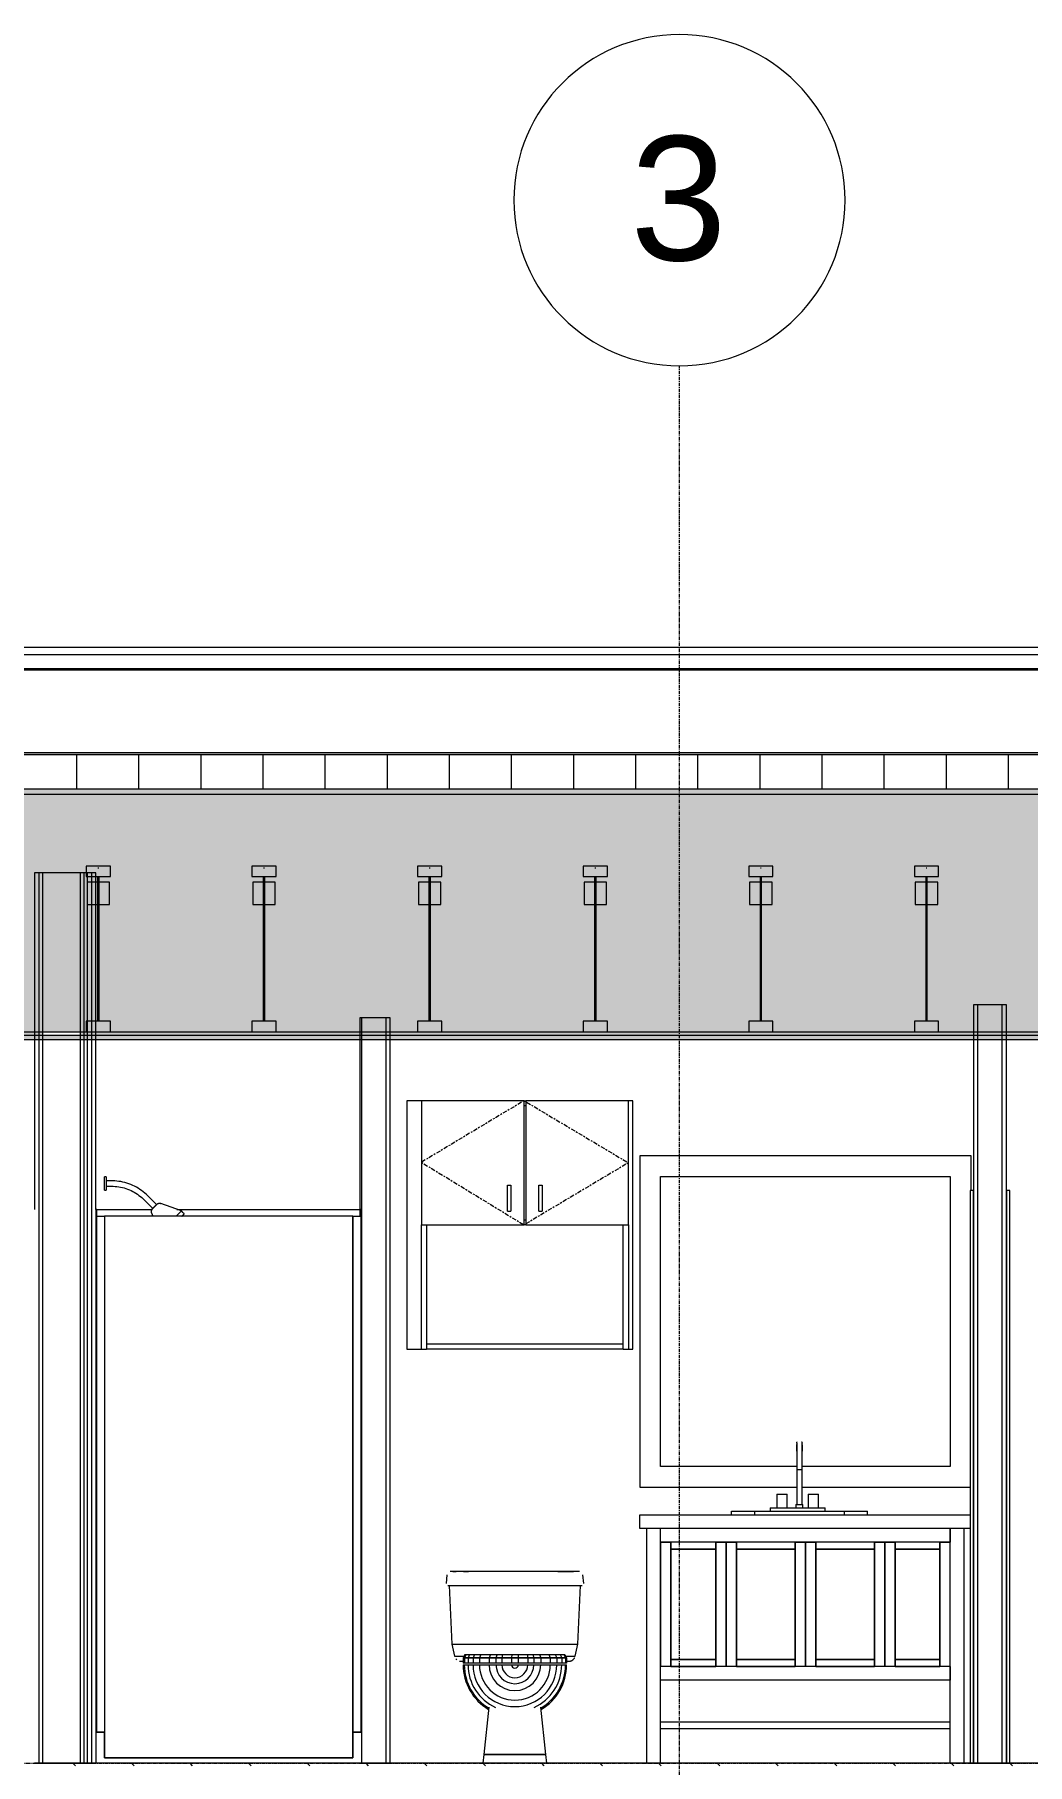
# Model space of a CAD drawing. Header units: inches. Extents: x -4168 to 1483, y -300 to 637.
# Drawn here: x -2920.8 to -2776.9, y 267.8 to 518.5 of the extents above; entities that cross this region are included whole.
import ezdxf

# ---------------------------------------------------------------- set-up
doc = ezdxf.new("R2010")
doc.units = ezdxf.units.IN
doc.header["$MEASUREMENT"] = 0
doc.linetypes.add('Center', pattern=[1.25, 0.25, -0.1875, 0.625, -0.1875])
doc.linetypes.add('Grid Line 1_2_', pattern=[0.875, 0.5, -0.125, 0.125, -0.125])
for name, color, linetype, lineweight in [('0-1', 7, 'Continuous', 5), ('0-2', 9, 'Continuous', 9), ('0-3', 55, 'Continuous', 9), ('A-DOOR-FRAM-1', 133, 'Continuous', 20), ('A-FLOR-7', 192, 'Continuous', 9), ('A-FLOR-LEVL-1', 51, 'Grid Line 1_2_', 9), ('A-FLOR-PATT-1', 45, 'Continuous', 9), ('A-ROOF-1', 252, 'Continuous', 13), ('A-ROOF-2', 251, 'Continuous', 5), ('A-ROOF-3', 132, 'Continuous', 9), ('A-ROOF-PATT-1', 45, 'Continuous', 9), ('A-WALL-1', 253, 'Continuous', 9), ('A-WALL-2', 53, 'Continuous', 13), ('A-WALL-3', 9, 'Continuous', 9), ('A-WALL-4', 250, 'Continuous', 13), ('A-WALL-6', 55, 'Continuous', 9), ('I-WALL-3', 7, 'Continuous', 9), ('P-SANR-FIXT-1', 9, 'Continuous', 9), ('Q-CASE-1', 253, 'Continuous', 9), ('Q-CASE-2', 9, 'Continuous', 9), ('Q-CASE-3', 253, 'Center', 9), ('S-BEAM-2', 7, 'Continuous', 9), ('S-BEAM-4', 55, 'Continuous', 9), ('S-GRID-1', 1, 'Grid Line 1_2_', 9), ('S-GRID-IDEN', 1, 'Continuous', 9)]:
    doc.layers.add(name, color=color, linetype=linetype, lineweight=lineweight)
doc.styles.add('Arial', font='arial.ttf', dxfattribs={"height": 18})

# ---------------------------------------------------------------- blocks, each defined once
blk = doc.blocks.new('Toilet-Domestic-3D - Toilet-Domestic-3D-V27-BUILDING SECTION - NORTH_SOUTH THRU PARKING RAMP - LOOKING WEST')
at = {"layer": 'P-SANR-FIXT-1'}
for p, q in [((-2861.03, 295.29), (-2861.14, 294.02)), ((-2860.67, 293.75), (-2860.28, 285.25)), ((-2860.17, 295.75), (-2859.66, 295.75)), ((-2860.17, 295.75), (-2859.66, 295.75)), ((-2858.62, 295.75), (-2857.91, 295.75)), ((-2858.62, 295.75), (-2857.91, 295.75)), ((-2844.92, 295.75), (-2857.42, 295.75)), ((-2857.42, 293.75), (-2844.92, 293.75)), ((-2844.92, 295.75), (-2842.67, 295.75)), ((-2844.92, 295.75), (-2842.67, 295.75)), ((-2842.05, 285.25), (-2841.67, 293.75)), ((-2841.19, 294.02), (-2841.3, 295.29)), ((-2860.28, 285.25), (-2859.92, 283.49)), ((-2860.28, 285.25), (-2857.42, 285.25)), ((-2859.92, 283.49), (-2858.56, 283.49)), ((-2858.42, 283.75), (-2858.67, 283.24)), ((-2858.25, 283.75), (-2858.49, 283.24)), ((-2858.42, 283.75), (-2858.25, 283.75)), ((-2858.25, 283.75), (-2857.72, 283.75)), ((-2857.72, 283.75), (-2857.96, 283.24)), ((-2857.72, 283.75), (-2857, 283.75)), ((-2857.42, 285.25), (-2844.92, 285.25)), ((-2857, 283.75), (-2857.23, 283.24)), ((-2857, 283.75), (-2856.08, 283.75)), ((-2856.08, 283.75), (-2856.29, 283.24)), ((-2856.08, 283.75), (-2854.71, 283.75)), ((-2854.71, 283.75), (-2854.91, 283.25)), ((-2854.71, 283.75), (-2853.75, 283.75)), ((-2853.75, 283.75), (-2853.91, 283.25)), ((-2853.75, 283.75), (-2852.94, 283.75)), ((-2852.94, 283.75), (-2853.04, 283.25)), ((-2852.94, 283.75), (-2851.62, 283.75)), ((-2851.62, 283.75), (-2851.67, 283.25)), ((-2851.62, 283.75), (-2850.71, 283.75)), ((-2850.71, 283.75), (-2849.4, 283.75)), ((-2850.71, 283.75), (-2850.67, 283.25)), ((-2849.4, 283.75), (-2848.58, 283.75)), ((-2849.4, 283.75), (-2849.29, 283.25)), ((-2848.58, 283.75), (-2847.62, 283.75)), ((-2848.58, 283.75), (-2848.43, 283.25)), ((-2847.62, 283.75), (-2846.26, 283.75)), ((-2847.62, 283.75), (-2847.43, 283.25)), ((-2846.26, 283.75), (-2845.34, 283.75)), ((-2846.26, 283.75), (-2846.04, 283.24)), ((-2845.34, 283.75), (-2844.62, 283.75)), ((-2845.34, 283.75), (-2845.11, 283.24)), ((-2844.92, 285.25), (-2842.05, 285.25)), ((-2844.62, 283.75), (-2844.09, 283.75)), ((-2844.62, 283.75), (-2844.38, 283.24)), ((-2844.09, 283.75), (-2843.92, 283.75)), ((-2844.09, 283.75), (-2843.84, 283.24)), ((-2843.92, 283.75), (-2843.67, 283.24)), ((-2843.77, 283.49), (-2842.41, 283.49)), ((-2842.41, 283.49), (-2842.05, 285.25)), ((-2858.67, 283.25), (-2858.49, 283.25)), ((-2858.67, 283.25), (-2858.67, 282.5)), ((-2858.49, 283.24), (-2858.67, 283.24)), ((-2858.49, 282.5), (-2858.67, 282.5)), ((-2858.67, 282.25), (-2858.49, 282.25)), ((-2858.49, 283.25), (-2857.96, 283.25)), ((-2858.49, 283.25), (-2858.49, 282.5)), ((-2857.96, 283.24), (-2858.49, 283.24)), ((-2857.96, 282.5), (-2858.49, 282.5)), ((-2858.49, 282.25), (-2857.96, 282.25)), ((-2857.23, 283.24), (-2857.96, 283.24)), ((-2857.96, 283.24), (-2857.96, 282.5)), ((-2857.23, 282.5), (-2857.96, 282.5)), ((-2857.96, 282.25), (-2857.23, 282.25)), ((-2857.95, 283.25), (-2857.23, 283.25)), ((-2857.23, 283.25), (-2856.29, 283.25)), ((-2857.23, 283.25), (-2857.23, 282.5)), ((-2856.29, 283.24), (-2857.23, 283.24)), ((-2856.29, 282.5), (-2857.23, 282.5)), ((-2857.23, 282.25), (-2856.29, 282.25)), ((-2856.29, 283.25), (-2854.91, 283.25)), ((-2854.91, 283.24), (-2856.29, 283.24)), ((-2856.29, 283.24), (-2856.29, 282.5)), ((-2854.91, 282.5), (-2856.29, 282.5)), ((-2856.29, 282.25), (-2854.91, 282.25)), ((-2854.91, 283.25), (-2853.91, 283.25)), ((-2854.91, 283.25), (-2854.91, 282.5)), ((-2853.91, 283.24), (-2854.91, 283.24)), ((-2853.91, 282.5), (-2854.91, 282.5)), ((-2854.91, 282.25), (-2853.91, 282.25)), ((-2853.91, 283.25), (-2853.04, 283.25)), ((-2853.91, 283.25), (-2853.91, 282.5)), ((-2853.04, 283.24), (-2853.91, 283.24)), ((-2853.04, 282.5), (-2853.91, 282.5)), ((-2853.91, 282.25), (-2853.04, 282.25)), ((-2853.04, 283.25), (-2851.67, 283.25)), ((-2853.04, 283.25), (-2853.04, 282.5)), ((-2851.67, 283.24), (-2853.04, 283.24)), ((-2851.67, 282.5), (-2853.04, 282.5)), ((-2853.04, 282.25), (-2851.67, 282.25)), ((-2851.67, 283.25), (-2850.67, 283.25)), ((-2850.67, 283.24), (-2851.67, 283.24)), ((-2851.67, 283.24), (-2851.67, 282.5)), ((-2850.67, 282.5), (-2851.67, 282.5)), ((-2851.67, 282.25), (-2851.17, 282.25)), ((-2851.17, 282.25), (-2850.67, 282.25)), ((-2850.67, 283.25), (-2849.29, 283.25)), ((-2850.67, 283.25), (-2850.67, 282.5)), ((-2849.29, 283.24), (-2850.67, 283.24)), ((-2849.29, 282.5), (-2850.67, 282.5)), ((-2850.67, 282.25), (-2849.29, 282.25)), ((-2849.29, 283.25), (-2848.43, 283.25)), ((-2848.43, 283.24), (-2849.29, 283.24)), ((-2849.29, 283.24), (-2849.29, 282.5)), ((-2848.43, 282.5), (-2849.29, 282.5)), ((-2849.29, 282.25), (-2848.43, 282.25)), ((-2848.43, 283.25), (-2847.43, 283.25)), ((-2848.43, 283.25), (-2848.43, 282.5)), ((-2847.43, 283.24), (-2848.43, 283.24)), ((-2847.43, 282.5), (-2848.43, 282.5)), ((-2848.43, 282.25), (-2847.43, 282.25)), ((-2847.43, 283.25), (-2846.04, 283.25)), ((-2846.04, 283.24), (-2847.43, 283.24)), ((-2847.43, 283.24), (-2847.43, 282.5)), ((-2846.04, 282.5), (-2847.43, 282.5)), ((-2847.43, 282.25), (-2846.04, 282.25)), ((-2846.04, 283.25), (-2845.11, 283.25)), ((-2845.11, 283.24), (-2846.04, 283.24)), ((-2846.04, 283.24), (-2846.04, 282.5)), ((-2845.11, 282.5), (-2846.04, 282.5)), ((-2846.04, 282.25), (-2845.11, 282.25)), ((-2845.11, 283.25), (-2844.38, 283.25)), ((-2845.11, 283.25), (-2845.11, 282.5)), ((-2844.38, 283.24), (-2845.11, 283.24)), ((-2844.38, 282.5), (-2845.11, 282.5)), ((-2845.11, 282.25), (-2844.38, 282.25)), ((-2844.38, 283.25), (-2843.84, 283.25)), ((-2844.38, 283.25), (-2844.38, 282.5)), ((-2843.84, 283.24), (-2844.38, 283.24)), ((-2843.84, 282.5), (-2844.38, 282.5)), ((-2844.38, 282.25), (-2843.84, 282.25)), ((-2843.84, 283.25), (-2843.67, 283.25)), ((-2843.67, 283.24), (-2843.84, 283.24)), ((-2843.84, 283.24), (-2843.84, 282.5)), ((-2843.67, 282.5), (-2843.84, 282.5)), ((-2843.84, 282.25), (-2843.67, 282.25)), ((-2843.67, 283.25), (-2843.67, 282.5)), ((-2854.92, 276.12), (-2855.67, 269.25)), ((-2846.67, 269.25), (-2847.42, 276.12)), ((-2855.67, 269.25), (-2855.8, 268)), ((-2855.45, 269.25), (-2855.67, 269.25)), ((-2855.67, 269.25), (-2855.45, 269.25)), ((-2854.81, 269.25), (-2855.45, 269.25)), ((-2855.45, 269.25), (-2851.17, 269.25)), ((-2853.81, 269.25), (-2854.81, 269.25)), ((-2852.56, 269.25), (-2853.81, 269.25)), ((-2851.17, 269.25), (-2852.56, 269.25)), ((-2849.78, 269.25), (-2851.17, 269.25)), ((-2851.17, 269.25), (-2849.78, 269.25)), ((-2848.52, 269.25), (-2849.78, 269.25)), ((-2849.78, 269.25), (-2848.52, 269.25)), ((-2847.53, 269.25), (-2848.52, 269.25)), ((-2848.52, 269.25), (-2847.53, 269.25)), ((-2846.89, 269.25), (-2847.53, 269.25)), ((-2847.53, 269.25), (-2846.89, 269.25)), ((-2846.67, 269.25), (-2846.89, 269.25)), ((-2846.89, 269.25), (-2846.67, 269.25)), ((-2846.53, 268), (-2846.67, 269.25))]:
    blk.add_line(p, q, dxfattribs=at)
at = {"layer": 'P-SANR-FIXT-1', "flags": 128}
for points in [[(-2860.89, 293.75), (-2860.89, 293.75), (-2860.88, 293.75), (-2860.87, 293.75), (-2860.85, 293.75), (-2860.83, 293.75), (-2860.79, 293.75), (-2860.76, 293.75), (-2860.72, 293.75), (-2860.67, 293.75), (-2860.62, 293.75), (-2860.56, 293.75), (-2860.5, 293.75), (-2860.44, 293.75), (-2860.36, 293.75), (-2860.29, 293.75), (-2860.21, 293.75), (-2860.12, 293.75), (-2860.03, 293.75), (-2859.94, 293.75), (-2859.84, 293.75), (-2859.74, 293.75), (-2859.63, 293.75), (-2859.52, 293.75), (-2859.41, 293.75), (-2859.3, 293.75), (-2859.18, 293.75), (-2859.06, 293.75), (-2858.93, 293.75), (-2858.81, 293.75), (-2858.68, 293.75), (-2858.55, 293.75), (-2858.41, 293.75), (-2858.28, 293.75), (-2858.15, 293.75), (-2858.01, 293.75), (-2857.87, 293.75), (-2857.73, 293.75), (-2857.59, 293.75), (-2857.46, 293.75), (-2857.42, 293.75)], [(-2857.42, 295.75), (-2857.54, 295.75), (-2857.67, 295.75), (-2857.79, 295.75), (-2857.91, 295.75), (-2858.04, 295.75), (-2858.16, 295.75), (-2858.28, 295.75), (-2858.4, 295.75), (-2858.52, 295.75), (-2858.63, 295.75), (-2858.75, 295.75), (-2858.86, 295.75), (-2858.97, 295.75), (-2859.07, 295.75), (-2859.18, 295.75), (-2859.28, 295.75), (-2859.38, 295.75), (-2859.47, 295.75), (-2859.56, 295.75), (-2859.65, 295.75), (-2859.74, 295.75), (-2859.82, 295.75), (-2859.9, 295.75), (-2859.97, 295.75), (-2860.04, 295.75), (-2860.11, 295.75), (-2860.17, 295.75), (-2860.22, 295.75), (-2860.28, 295.75), (-2860.32, 295.75), (-2860.37, 295.75), (-2860.4, 295.75), (-2860.44, 295.75), (-2860.47, 295.75), (-2860.49, 295.75), (-2860.51, 295.75), (-2860.52, 295.75), (-2860.53, 295.75), (-2860.53, 295.75), (-2860.53, 295.75)], [(-2841.8, 295.75), (-2841.8, 295.75), (-2841.81, 295.75), (-2841.82, 295.75), (-2841.84, 295.75), (-2841.86, 295.75), (-2841.89, 295.75), (-2841.92, 295.75), (-2841.96, 295.75), (-2842, 295.75), (-2842.05, 295.75), (-2842.1, 295.75), (-2842.15, 295.75), (-2842.21, 295.75), (-2842.28, 295.75), (-2842.35, 295.75), (-2842.42, 295.75), (-2842.49, 295.75), (-2842.57, 295.75), (-2842.66, 295.75), (-2842.75, 295.75), (-2842.84, 295.75), (-2842.93, 295.75), (-2843.03, 295.75), (-2843.13, 295.75), (-2843.23, 295.75), (-2843.34, 295.75), (-2843.45, 295.75), (-2843.56, 295.75), (-2843.67, 295.75), (-2843.79, 295.75), (-2843.91, 295.75), (-2844.02, 295.75), (-2844.14, 295.75), (-2844.27, 295.75), (-2844.39, 295.75), (-2844.51, 295.75), (-2844.63, 295.75), (-2844.76, 295.75), (-2844.88, 295.75), (-2844.92, 295.75)], [(-2844.92, 293.75), (-2844.78, 293.75), (-2844.64, 293.75), (-2844.5, 293.75), (-2844.36, 293.75), (-2844.23, 293.75), (-2844.09, 293.75), (-2843.96, 293.75), (-2843.82, 293.75), (-2843.69, 293.75), (-2843.56, 293.75), (-2843.44, 293.75), (-2843.31, 293.75), (-2843.19, 293.75), (-2843.07, 293.75), (-2842.95, 293.75), (-2842.84, 293.75), (-2842.73, 293.75), (-2842.62, 293.75), (-2842.52, 293.75), (-2842.42, 293.75), (-2842.33, 293.75), (-2842.24, 293.75), (-2842.15, 293.75), (-2842.07, 293.75), (-2841.99, 293.75), (-2841.92, 293.75), (-2841.85, 293.75), (-2841.79, 293.75), (-2841.73, 293.75), (-2841.68, 293.75), (-2841.63, 293.75), (-2841.59, 293.75), (-2841.55, 293.75), (-2841.52, 293.75), (-2841.49, 293.75), (-2841.47, 293.75), (-2841.45, 293.75), (-2841.44, 293.75), (-2841.44, 293.75), (-2841.44, 293.75)], [(-2858.96, 282.75), (-2858.95, 282.75), (-2858.95, 282.75), (-2858.94, 282.75), (-2858.94, 282.75), (-2858.92, 282.75), (-2858.91, 282.75), (-2858.9, 282.75), (-2858.88, 282.75), (-2858.86, 282.75), (-2858.83, 282.75), (-2858.81, 282.75), (-2858.78, 282.75), (-2858.75, 282.75), (-2858.72, 282.75), (-2858.69, 282.75)], [(-2843.66, 282.75), (-2843.62, 282.75), (-2843.59, 282.75), (-2843.56, 282.75), (-2843.53, 282.75), (-2843.51, 282.75), (-2843.48, 282.75), (-2843.46, 282.75), (-2843.44, 282.75), (-2843.43, 282.75), (-2843.41, 282.75), (-2843.4, 282.75), (-2843.39, 282.75), (-2843.39, 282.75), (-2843.38, 282.75), (-2843.38, 282.75), (-2843.38, 282.75)]]:
    blk.add_lwpolyline(points, dxfattribs=at)
at = {"layer": 'P-SANR-FIXT-1'}
for radius, start, end in [(7.5, 180, 239.5183), (7.33, 180, 239.6408), (6.79, 180, 245.7328), (6.06, 180, 360), (5.13, 180, 360), (3.74, 180, 360), (2.74, 180, 360), (1.87, 180, 360), (0.5, 180, 0), (6.79, 294.2672, 360), (7.33, 300.3592, 360), (7.5, 300.4817, 360)]:
    blk.add_arc((-2851.17, 282.25), radius, start, end, dxfattribs=at)
blk.add_open_spline([(-2843.38, 282.75), (-2843.31, 282.75), (-2843.2, 282.76), (-2843.06, 282.8), (-2842.96, 282.84), (-2842.86, 282.89), (-2842.77, 282.96), (-2842.69, 283.03), (-2842.61, 283.11), (-2842.55, 283.19), (-2842.51, 283.25), (-2842.5, 283.28)], degree=3, knots=[0, 0, 0, 0, 0.1666667, 0.25, 0.3333333, 0.4166667, 0.5, 0.5833333, 0.6666667, 0.75, 0.8247452, 0.8247452, 0.8247452, 0.8247452], dxfattribs=at)
for points in [[(-2859.72, 283.11), (-2859.7, 283.08), (-2859.65, 283.03), (-2859.59, 282.98), (-2859.56, 282.96)], [(-2859.18, 282.77), (-2859.11, 282.76), (-2859.03, 282.75), (-2858.96, 282.75)]]:
    blk.add_open_spline(points, degree=3, dxfattribs=at)
blk = doc.blocks.new('Bath Vanity - Bath Vanity 48_-2551079-BUILDING SECTION - NORTH_SOUTH THRU PARKING RAMP - LOOKING WEST')
at = {"layer": 'Q-CASE-2'}
for p, q in [((-2833.07, 172), (-2785.2, 172)), ((-2833.07, 170), (-2833.07, 172)), ((-2785.2, 170), (-2833.07, 170)), ((-2832.07, 136), (-2832.07, 170)), ((-2830.07, 168), (-2830.07, 170)), ((-2830.07, 136), (-2830.07, 170)), ((-2830.07, 168), (-2828.57, 168)), ((-2830.07, 168), (-2830.07, 150)), ((-2788.07, 168), (-2830.07, 168)), ((-2822.07, 168), (-2828.57, 168)), ((-2828.57, 168), (-2828.57, 167)), ((-2828.57, 150), (-2828.57, 168)), ((-2822.07, 167), (-2822.07, 168)), ((-2822.07, 168), (-2820.57, 168)), ((-2822.07, 168), (-2822.07, 150)), ((-2820.57, 168), (-2819.07, 168)), ((-2820.57, 168), (-2820.57, 150)), ((-2820.57, 150), (-2820.57, 168)), ((-2810.57, 168), (-2819.07, 168)), ((-2819.07, 168), (-2819.07, 167)), ((-2819.07, 150), (-2819.07, 168)), ((-2810.57, 167), (-2810.57, 168)), ((-2810.57, 168), (-2809.07, 168)), ((-2810.57, 168), (-2810.57, 150)), ((-2809.07, 168), (-2807.57, 168)), ((-2809.07, 168), (-2809.07, 150)), ((-2809.07, 150), (-2809.07, 168)), ((-2799.07, 168), (-2807.57, 168)), ((-2807.57, 168), (-2807.57, 167)), ((-2807.57, 150), (-2807.57, 168)), ((-2799.07, 167), (-2799.07, 168)), ((-2799.07, 168), (-2797.57, 168)), ((-2799.07, 168), (-2799.07, 150)), ((-2797.57, 168), (-2796.07, 168)), ((-2797.57, 168), (-2797.57, 150)), ((-2797.57, 150), (-2797.57, 168)), ((-2789.57, 168), (-2796.07, 168)), ((-2796.07, 168), (-2796.07, 167)), ((-2796.07, 150), (-2796.07, 168)), ((-2789.57, 167), (-2789.57, 168)), ((-2789.57, 168), (-2788.07, 168)), ((-2789.57, 168), (-2789.57, 150)), ((-2788.07, 170), (-2788.07, 168)), ((-2788.07, 136), (-2788.07, 170)), ((-2788.07, 150), (-2788.07, 168)), ((-2786.07, 136), (-2786.07, 170)), ((-2822.07, 167), (-2828.57, 167)), ((-2828.57, 167), (-2828.57, 151)), ((-2828.57, 167), (-2822.07, 167)), ((-2822.07, 151), (-2822.07, 167)), ((-2819.07, 167), (-2810.57, 167)), ((-2810.57, 167), (-2819.07, 167)), ((-2819.07, 167), (-2819.07, 151)), ((-2810.57, 151), (-2810.57, 167)), ((-2807.57, 167), (-2799.07, 167)), ((-2799.07, 167), (-2807.57, 167)), ((-2807.57, 167), (-2807.57, 151)), ((-2799.07, 151), (-2799.07, 167)), ((-2796.07, 167), (-2789.57, 167)), ((-2789.57, 167), (-2796.07, 167)), ((-2796.07, 167), (-2796.07, 151)), ((-2789.57, 151), (-2789.57, 167)), ((-2828.57, 151), (-2822.07, 151)), ((-2822.07, 151), (-2828.57, 151)), ((-2828.57, 151), (-2828.57, 150)), ((-2822.07, 150), (-2822.07, 151)), ((-2810.57, 151), (-2819.07, 151)), ((-2819.07, 151), (-2819.07, 150)), ((-2819.07, 151), (-2810.57, 151)), ((-2810.57, 150), (-2810.57, 151)), ((-2799.07, 151), (-2807.57, 151)), ((-2807.57, 151), (-2807.57, 150)), ((-2807.57, 151), (-2799.07, 151)), ((-2799.07, 150), (-2799.07, 151)), ((-2789.57, 151), (-2796.07, 151)), ((-2796.07, 151), (-2796.07, 150)), ((-2796.07, 151), (-2789.57, 151)), ((-2789.57, 150), (-2789.57, 151)), ((-2828.57, 150), (-2830.07, 150)), ((-2830.07, 148), (-2830.07, 150)), ((-2788.07, 150), (-2830.07, 150)), ((-2788.07, 148), (-2830.07, 148)), ((-2828.57, 150), (-2822.07, 150)), ((-2820.57, 150), (-2822.07, 150)), ((-2819.07, 150), (-2820.57, 150)), ((-2819.07, 150), (-2810.57, 150)), ((-2809.07, 150), (-2810.57, 150)), ((-2807.57, 150), (-2809.07, 150)), ((-2807.57, 150), (-2799.07, 150)), ((-2797.57, 150), (-2799.07, 150)), ((-2796.07, 150), (-2797.57, 150)), ((-2796.07, 150), (-2789.57, 150)), ((-2788.07, 150), (-2789.57, 150)), ((-2788.07, 150), (-2788.07, 148)), ((-2830.07, 142), (-2788.07, 142)), ((-2830.07, 141), (-2788.07, 141))]:
    blk.add_line(p, q, dxfattribs=at)
blk = doc.blocks.new('BATHROOM MIRROR - BATHROOM MIRROR 48_-3124766-BUILDING SECTION - NORTH_SOUTH THRU PARKING RAMP - LOOKING WEST')
at = {"layer": 'Q-CASE-2'}
for p, q in [((-2833.07, 224), (-2833.07, 176)), ((-2785.07, 224), (-2833.07, 224)), ((-2785.07, 219), (-2785.07, 224)), ((-2830.07, 221), (-2788.07, 221)), ((-2830.07, 179), (-2830.07, 221)), ((-2788.07, 221), (-2788.07, 179)), ((-2810.3, 179), (-2830.07, 179)), ((-2788.07, 179), (-2809.57, 179)), ((-2833.07, 176), (-2810.31, 176)), ((-2809.56, 176), (-2785.2, 176))]:
    blk.add_line(p, q, dxfattribs=at)
blk = doc.blocks.new('300 Series Wall Hung Cabinet_326 - 30_-2909952-BUILDING SECTION - NORTH_SOUTH THRU PARKING RAMP - LOOKING WEST')
at = {"layer": 'Q-CASE-1'}
for p, q in [((-2864.72, 232), (-2864.72, 214)), ((-2849.84, 232), (-2864.72, 232)), ((-2849.84, 214), (-2849.84, 232)), ((-2849.84, 232), (-2849.59, 232)), ((-2849.59, 231.25), (-2849.84, 231.25)), ((-2849.59, 232), (-2849.59, 214)), ((-2834.72, 232), (-2849.59, 232)), ((-2834.72, 214), (-2834.72, 232)), ((-2864.72, 214), (-2849.84, 214)), ((-2864.72, 196), (-2864.72, 214)), ((-2863.97, 214), (-2863.97, 196)), ((-2849.84, 214.75), (-2849.59, 214.75)), ((-2849.59, 214), (-2849.84, 214)), ((-2849.59, 214), (-2834.72, 214)), ((-2835.47, 196), (-2835.47, 214)), ((-2834.72, 214), (-2834.72, 196)), ((-2864.72, 196), (-2863.97, 196)), ((-2863.97, 196.75), (-2835.47, 196.75)), ((-2863.97, 196.75), (-2863.97, 196)), ((-2835.47, 196), (-2863.97, 196)), ((-2835.47, 196), (-2835.47, 196.75)), ((-2835.47, 196), (-2834.72, 196))]:
    blk.add_line(p, q, dxfattribs=at)
at = {"layer": 'Q-CASE-2'}
for p, q in [((-2852.22, 219.75), (-2851.73, 219.75)), ((-2852.22, 216), (-2852.22, 219.75)), ((-2851.73, 219.75), (-2851.73, 216)), ((-2847.72, 219.75), (-2847.23, 219.75)), ((-2847.72, 216), (-2847.72, 219.75)), ((-2847.23, 219.75), (-2847.23, 216)), ((-2852.22, 216), (-2851.73, 216)), ((-2847.72, 216), (-2847.23, 216))]:
    blk.add_line(p, q, dxfattribs=at)
at = {"layer": 'Q-CASE-3'}
for p, q in [((-2849.84, 232), (-2864.72, 223.08)), ((-2849.84, 232), (-2834.72, 223)), ((-2864.72, 223.08), (-2849.84, 214)), ((-2834.72, 223), (-2849.84, 214))]:
    blk.add_line(p, q, dxfattribs=at)
blk = doc.blocks.new('SWING - SINGLE - FLUSH - SWING - FLUSH - 2-10 x 6-8 - PRIVACY-V8-BUILDING SECTION - NORTH_SOUTH THRU PARKING RAMP - LOOKING WEST')
at = {"layer": 'A-DOOR-FRAM-1'}
for p, q in [((-2785.2, 219), (-2785.2, 136)), ((-2784.7, 219), (-2785.2, 219)), ((-2784.7, 136), (-2784.7, 219)), ((-2779.45, 219), (-2779.95, 219)), ((-2779.95, 219), (-2779.95, 136)), ((-2779.45, 136), (-2779.45, 219)), ((-2785.2, 136), (-2784.7, 136)), ((-2779.95, 136), (-2779.45, 136))]:
    blk.add_line(p, q, dxfattribs=at)
blk = doc.blocks.new('The Shower - The Shower-V30-BUILDING SECTION - NORTH_SOUTH THRU PARKING RAMP - LOOKING WEST')
at = {"layer": 'P-SANR-FIXT-1'}
for p, q in [((-2911.89, 216.25), (-2911.89, 136)), ((-2911.76, 216.25), (-2911.89, 216.25)), ((-2911.76, 140.5), (-2911.76, 216.25)), ((-2911.76, 216.25), (-2903.68, 216.25)), ((-2900.13, 216.25), (-2873.64, 216.25)), ((-2873.39, 216.25), (-2873.51, 216.25)), ((-2873.51, 216.25), (-2873.51, 140.5)), ((-2873.39, 216.25), (-2873.39, 136)), ((-2911.76, 215.25), (-2910.64, 215.25)), ((-2911.76, 140.5), (-2911.76, 215.25)), ((-2910.64, 215.25), (-2910.64, 136.75)), ((-2874.64, 215.25), (-2910.64, 215.25)), ((-2910.64, 215.25), (-2910.64, 140.5)), ((-2874.64, 136.75), (-2874.64, 215.25)), ((-2874.64, 215.25), (-2873.51, 215.25)), ((-2874.64, 215.25), (-2874.64, 140.5)), ((-2873.51, 215.25), (-2873.51, 140.5)), ((-2910.64, 140.5), (-2911.76, 140.5)), ((-2911.76, 140.5), (-2910.64, 140.5)), ((-2910.64, 136.75), (-2910.64, 140.5)), ((-2873.51, 140.5), (-2874.64, 140.5)), ((-2874.64, 140.5), (-2873.51, 140.5)), ((-2874.64, 140.5), (-2874.64, 136.75)), ((-2873.39, 136), (-2911.89, 136)), ((-2910.64, 136.75), (-2874.64, 136.75)), ((-2874.64, 136.75), (-2910.64, 136.75))]:
    blk.add_line(p, q, dxfattribs=at)
blk = doc.blocks.new('Shower Head - Shower Head-V31-BUILDING SECTION - NORTH_SOUTH THRU PARKING RAMP - LOOKING WEST')
at = {"layer": 'P-SANR-FIXT-1'}
for p, q in [((-2910.38, 220.98), (-2910.64, 220.98)), ((-2910.64, 220), (-2910.64, 220.98)), ((-2910.38, 220.98), (-2910.38, 220)), ((-2910.64, 219.02), (-2910.64, 220)), ((-2910.64, 219.02), (-2910.38, 219.02)), ((-2909.63, 220.39), (-2910.38, 220.39)), ((-2910.38, 220), (-2910.38, 219.02)), ((-2910.38, 219.61), (-2909.63, 219.61)), ((-2903.09, 216.95), (-2904.35, 218.2)), ((-2904.9, 217.65), (-2903.65, 216.39)), ((-2903.8, 215.76), (-2903.61, 215.25)), ((-2903.09, 216.95), (-2903.65, 216.39)), ((-2899.48, 216.02), (-2902.46, 217.1)), ((-2900.24, 215.26), (-2899.48, 216.02)), ((-2899.21, 215.74), (-2899.48, 216.02)), ((-2899.32, 215.35), (-2899.27, 215.39)), ((-2899.27, 215.39), (-2899.32, 215.35))]:
    blk.add_line(p, q, dxfattribs=at)
at = {"layer": 'P-SANR-FIXT-1', "flags": 128}
for points in [[(-2904.35, 218.2), (-2904.56, 218.41), (-2904.78, 218.61), (-2905.02, 218.8), (-2905.26, 218.98), (-2905.5, 219.15), (-2905.75, 219.31), (-2906.01, 219.46), (-2906.28, 219.6), (-2906.55, 219.73), (-2906.82, 219.85), (-2907.1, 219.95), (-2907.39, 220.05), (-2907.67, 220.13), (-2907.96, 220.2), (-2908.26, 220.27), (-2908.55, 220.31), (-2908.85, 220.35), (-2909.15, 220.38), (-2909.44, 220.39), (-2909.63, 220.39)], [(-2909.63, 219.61), (-2909.37, 219.6), (-2909.1, 219.58), (-2908.83, 219.56), (-2908.57, 219.52), (-2908.3, 219.47), (-2908.04, 219.41), (-2907.78, 219.35), (-2907.53, 219.27), (-2907.28, 219.18), (-2907.03, 219.08), (-2906.78, 218.97), (-2906.54, 218.85), (-2906.31, 218.72), (-2906.08, 218.58), (-2905.86, 218.44), (-2905.64, 218.28), (-2905.43, 218.12), (-2905.22, 217.95), (-2905.02, 217.76), (-2904.9, 217.65)], [(-2903.8, 215.76), (-2903.81, 215.78), (-2903.81, 215.81), (-2903.82, 215.83), (-2903.82, 215.85), (-2903.83, 215.88), (-2903.83, 215.9), (-2903.83, 215.92), (-2903.83, 215.95), (-2903.83, 215.97), (-2903.83, 215.99), (-2903.83, 216.02), (-2903.83, 216.04), (-2903.83, 216.06), (-2903.82, 216.09), (-2903.82, 216.11), (-2903.81, 216.13), (-2903.8, 216.16), (-2903.79, 216.18), (-2903.79, 216.2), (-2903.78, 216.22), (-2903.76, 216.24), (-2903.75, 216.26), (-2903.74, 216.28), (-2903.73, 216.3), (-2903.71, 216.32), (-2903.7, 216.34), (-2903.68, 216.36), (-2903.67, 216.37), (-2903.66, 216.38)], [(-2903.08, 216.96), (-2903.08, 216.96), (-2903.08, 216.96), (-2903.08, 216.96), (-2903.08, 216.96), (-2903.09, 216.96), (-2903.09, 216.95), (-2903.09, 216.95), (-2903.09, 216.95), (-2903.1, 216.94), (-2903.1, 216.94), (-2903.11, 216.93), (-2903.11, 216.93), (-2903.12, 216.92), (-2903.12, 216.92), (-2903.13, 216.91), (-2903.14, 216.9), (-2903.14, 216.9), (-2903.15, 216.89), (-2903.16, 216.88), (-2903.17, 216.87), (-2903.18, 216.87), (-2903.19, 216.86), (-2903.19, 216.85), (-2903.2, 216.84), (-2903.21, 216.83), (-2903.22, 216.82), (-2903.23, 216.81), (-2903.24, 216.8), (-2903.25, 216.79), (-2903.27, 216.78), (-2903.28, 216.77), (-2903.29, 216.75), (-2903.3, 216.74), (-2903.31, 216.73), (-2903.32, 216.72), (-2903.33, 216.71), (-2903.34, 216.7), (-2903.36, 216.69), (-2903.37, 216.67), (-2903.38, 216.66), (-2903.39, 216.65), (-2903.4, 216.64), (-2903.41, 216.63), (-2903.43, 216.62), (-2903.44, 216.61), (-2903.45, 216.59), (-2903.46, 216.58), (-2903.47, 216.57), (-2903.48, 216.56), (-2903.49, 216.55), (-2903.5, 216.54), (-2903.51, 216.53), (-2903.52, 216.52), (-2903.53, 216.51), (-2903.54, 216.5), (-2903.55, 216.49), (-2903.56, 216.48), (-2903.57, 216.47), (-2903.58, 216.47), (-2903.59, 216.46), (-2903.59, 216.45), (-2903.6, 216.44), (-2903.61, 216.44), (-2903.61, 216.43), (-2903.62, 216.42), (-2903.63, 216.42), (-2903.63, 216.41), (-2903.64, 216.41), (-2903.64, 216.4), (-2903.64, 216.4), (-2903.65, 216.39), (-2903.65, 216.39), (-2903.65, 216.39), (-2903.66, 216.39), (-2903.66, 216.38), (-2903.66, 216.38), (-2903.66, 216.38), (-2903.66, 216.38), (-2903.66, 216.38)], [(-2903.66, 216.38), (-2903.66, 216.38), (-2903.66, 216.38), (-2903.66, 216.38), (-2903.66, 216.38), (-2903.66, 216.39), (-2903.65, 216.39), (-2903.65, 216.39), (-2903.65, 216.4), (-2903.64, 216.4), (-2903.64, 216.4), (-2903.63, 216.41), (-2903.63, 216.41), (-2903.62, 216.42), (-2903.62, 216.43), (-2903.61, 216.43), (-2903.6, 216.44), (-2903.6, 216.45), (-2903.59, 216.45), (-2903.58, 216.46), (-2903.57, 216.47), (-2903.56, 216.48), (-2903.56, 216.49), (-2903.55, 216.5), (-2903.54, 216.5), (-2903.53, 216.51), (-2903.52, 216.52), (-2903.51, 216.53), (-2903.5, 216.54), (-2903.49, 216.56), (-2903.48, 216.57), (-2903.47, 216.58), (-2903.45, 216.59), (-2903.44, 216.6), (-2903.43, 216.61)], [(-2903.32, 216.73), (-2903.3, 216.74), (-2903.29, 216.75), (-2903.28, 216.76), (-2903.27, 216.77), (-2903.26, 216.78), (-2903.25, 216.79), (-2903.24, 216.8), (-2903.23, 216.81), (-2903.22, 216.82), (-2903.21, 216.83), (-2903.2, 216.84), (-2903.19, 216.85), (-2903.18, 216.86), (-2903.17, 216.87), (-2903.16, 216.88), (-2903.16, 216.89), (-2903.15, 216.89), (-2903.14, 216.9), (-2903.13, 216.91), (-2903.13, 216.91), (-2903.12, 216.92), (-2903.12, 216.93), (-2903.11, 216.93), (-2903.11, 216.94), (-2903.1, 216.94), (-2903.1, 216.95), (-2903.09, 216.95), (-2903.09, 216.95), (-2903.09, 216.96), (-2903.08, 216.96), (-2903.08, 216.96), (-2903.08, 216.96), (-2903.08, 216.96), (-2903.08, 216.96), (-2903.08, 216.96)], [(-2903.08, 216.96), (-2903.06, 216.98), (-2903.05, 216.99), (-2903.03, 217.01), (-2903.01, 217.02), (-2902.99, 217.04), (-2902.97, 217.05), (-2902.95, 217.06), (-2902.93, 217.07), (-2902.91, 217.08), (-2902.88, 217.09), (-2902.86, 217.1), (-2902.84, 217.11), (-2902.82, 217.11), (-2902.79, 217.12), (-2902.77, 217.13), (-2902.75, 217.13), (-2902.72, 217.13), (-2902.7, 217.13), (-2902.68, 217.14), (-2902.65, 217.14), (-2902.63, 217.13), (-2902.61, 217.13), (-2902.58, 217.13), (-2902.56, 217.13), (-2902.54, 217.12), (-2902.51, 217.12), (-2902.49, 217.11), (-2902.47, 217.1), (-2902.46, 217.1)], [(-2899.21, 215.74), (-2899.2, 215.73), (-2899.2, 215.73), (-2899.19, 215.72), (-2899.19, 215.71), (-2899.18, 215.71), (-2899.18, 215.7), (-2899.17, 215.69), (-2899.17, 215.69), (-2899.17, 215.68), (-2899.16, 215.67), (-2899.16, 215.67), (-2899.16, 215.66), (-2899.16, 215.65), (-2899.15, 215.64), (-2899.15, 215.64), (-2899.15, 215.63), (-2899.15, 215.62), (-2899.15, 215.61), (-2899.15, 215.6), (-2899.15, 215.6), (-2899.15, 215.59), (-2899.15, 215.58), (-2899.15, 215.57), (-2899.15, 215.56), (-2899.15, 215.56), (-2899.15, 215.55), (-2899.16, 215.54), (-2899.16, 215.53), (-2899.16, 215.53), (-2899.17, 215.52), (-2899.17, 215.51), (-2899.17, 215.51), (-2899.18, 215.5), (-2899.18, 215.49), (-2899.18, 215.49), (-2899.19, 215.48), (-2899.19, 215.47), (-2899.2, 215.47), (-2899.2, 215.46), (-2899.21, 215.46)], [(-2899.42, 215.25), (-2899.39, 215.28), (-2899.36, 215.31), (-2899.34, 215.33), (-2899.31, 215.35), (-2899.29, 215.37), (-2899.27, 215.39), (-2899.26, 215.41), (-2899.24, 215.42), (-2899.23, 215.44), (-2899.22, 215.44), (-2899.21, 215.45), (-2899.21, 215.46), (-2899.21, 215.46), (-2899.21, 215.46)], [(-2899.21, 215.46), (-2899.21, 215.46), (-2899.21, 215.46), (-2899.22, 215.45), (-2899.22, 215.44), (-2899.24, 215.43), (-2899.25, 215.42), (-2899.26, 215.4), (-2899.28, 215.38), (-2899.3, 215.37), (-2899.32, 215.34)]]:
    blk.add_lwpolyline(points, dxfattribs=at)
blk = doc.blocks.new('CTR - 1st Phase - Unit Layouts_rvt-1-BUILDING SECTION - NORTH_SOUTH THRU PARKING RAMP - LOOKING WEST')
at = {"layer": 'A-WALL-1'}
for p, q in [((-2784.7, 377.87), (-2784.7, 268)), ((-2779.95, 377.87), (-2784.7, 377.87)), ((-2779.95, 268), (-2779.95, 377.87)), ((-2873.64, 376), (-2873.64, 347.25)), ((-2869.26, 376), (-2873.64, 376)), ((-2869.26, 268), (-2869.26, 376)), ((-2873.39, 268), (-2869.26, 268)), ((-2784.7, 268), (-2779.95, 268))]:
    blk.add_line(p, q, dxfattribs=at)
at = {"layer": 'A-WALL-2'}
for p, q in [((-2784.07, 268), (-2784.07, 377.87)), ((-2780.57, 268), (-2780.57, 377.87)), ((-2873.39, 376), (-2873.39, 348.25)), ((-2869.89, 376), (-2869.89, 268))]:
    blk.add_line(p, q, dxfattribs=at)
at = {"layer": 'A-WALL-3'}
for p, q in [((-2864.72, 364), (-2866.8, 364)), ((-2866.8, 364), (-2866.8, 328)), ((-2834.07, 364), (-2834.72, 364)), ((-2834.07, 328), (-2834.07, 364)), ((-2866.8, 328), (-2864.72, 328)), ((-2834.72, 328), (-2834.07, 328))]:
    blk.add_line(p, q, dxfattribs=at)
at = {"layer": 'P-SANR-FIXT-1'}
for p, q in [((-2810.31, 314.39), (-2810.31, 314.4)), ((-2809.56, 314.41), (-2809.56, 314.39)), ((-2810.31, 313.19), (-2810.31, 305.5)), ((-2810.31, 311.87), (-2810.31, 310.5)), ((-2809.56, 305.5), (-2809.56, 313.19)), ((-2809.56, 310.5), (-2809.56, 311.87)), ((-2809.94, 310.5), (-2810.3, 310.5)), ((-2809.57, 310.5), (-2809.94, 310.5)), ((-2813.19, 307), (-2813.19, 304.99)), ((-2813.19, 307), (-2811.69, 307)), ((-2811.69, 304.99), (-2811.69, 307)), ((-2808.69, 307), (-2808.69, 304.99)), ((-2808.69, 307), (-2807.19, 307)), ((-2807.19, 304.99), (-2807.19, 307)), ((-2819.81, 304.5), (-2819.81, 304)), ((-2819.78, 304.5), (-2816.46, 304.5)), ((-2819.78, 304), (-2819.78, 304.5)), ((-2816.46, 304.5), (-2803.41, 304.5)), ((-2816.46, 304.5), (-2816.46, 304)), ((-2814.19, 304.99), (-2814.19, 304.5)), ((-2814.17, 304.99), (-2813.44, 304.99)), ((-2813.44, 304.99), (-2812.44, 304.99)), ((-2812.44, 304.99), (-2807.94, 304.99)), ((-2810.44, 305.5), (-2810.44, 304.99)), ((-2810.44, 305.5), (-2809.44, 305.5)), ((-2809.44, 304.99), (-2809.44, 305.5)), ((-2807.94, 304.99), (-2806.94, 304.99)), ((-2806.94, 304.99), (-2806.2, 304.99)), ((-2806.19, 304.5), (-2806.19, 304.99)), ((-2803.41, 304.5), (-2800.09, 304.5)), ((-2803.41, 304), (-2803.41, 304.5)), ((-2800.09, 304), (-2800.09, 304.5)), ((-2800.06, 304), (-2800.06, 304.5))]:
    blk.add_line(p, q, dxfattribs=at)
at = {"layer": 'P-SANR-FIXT-1', "flags": 128}
for points in [[(-2810.31, 314.43), (-2810.3, 314.45), (-2810.3, 314.46), (-2810.3, 314.48), (-2810.29, 314.49), (-2810.29, 314.51), (-2810.28, 314.52), (-2810.27, 314.53), (-2810.27, 314.55), (-2810.26, 314.56), (-2810.25, 314.57)], [(-2810.31, 314.37), (-2810.31, 314.37), (-2810.31, 314.37), (-2810.31, 314.36), (-2810.31, 314.34), (-2810.31, 314.33), (-2810.31, 314.3), (-2810.31, 314.28), (-2810.31, 314.25), (-2810.31, 314.21), (-2810.31, 314.18), (-2810.31, 314.14), (-2810.31, 314.09), (-2810.31, 314.04), (-2810.31, 313.99), (-2810.31, 313.94), (-2810.31, 313.88), (-2810.31, 313.82), (-2810.31, 313.75), (-2810.31, 313.69), (-2810.31, 313.62), (-2810.31, 313.54), (-2810.31, 313.47), (-2810.31, 313.39), (-2810.31, 313.31), (-2810.31, 313.23), (-2810.31, 313.14), (-2810.31, 313.05), (-2810.31, 312.96), (-2810.31, 312.87), (-2810.31, 312.78), (-2810.31, 312.69), (-2810.31, 312.59), (-2810.31, 312.5), (-2810.31, 312.4), (-2810.31, 312.3), (-2810.31, 312.2), (-2810.31, 312.1), (-2810.31, 312), (-2810.31, 311.9), (-2810.31, 311.87)], [(-2810.31, 313.19), (-2810.31, 313.23), (-2810.31, 313.28), (-2810.31, 313.33), (-2810.31, 313.38), (-2810.31, 313.42), (-2810.31, 313.47), (-2810.31, 313.52), (-2810.31, 313.56), (-2810.31, 313.61), (-2810.31, 313.65), (-2810.31, 313.69), (-2810.31, 313.74), (-2810.31, 313.78), (-2810.31, 313.82), (-2810.31, 313.86), (-2810.31, 313.9), (-2810.31, 313.93), (-2810.31, 313.97), (-2810.31, 314.01), (-2810.31, 314.04), (-2810.31, 314.07), (-2810.31, 314.1), (-2810.31, 314.13), (-2810.31, 314.16)], [(-2809.62, 314.58), (-2809.61, 314.56), (-2809.6, 314.55), (-2809.6, 314.54), (-2809.59, 314.52), (-2809.59, 314.51), (-2809.58, 314.5), (-2809.58, 314.48), (-2809.57, 314.47), (-2809.57, 314.45), (-2809.57, 314.44), (-2809.56, 314.42)], [(-2809.56, 311.87), (-2809.56, 311.97), (-2809.56, 312.07), (-2809.56, 312.17), (-2809.56, 312.27), (-2809.56, 312.37), (-2809.56, 312.47), (-2809.56, 312.57), (-2809.56, 312.66), (-2809.56, 312.76), (-2809.56, 312.85), (-2809.56, 312.94), (-2809.56, 313.03), (-2809.56, 313.12), (-2809.56, 313.2), (-2809.56, 313.29), (-2809.56, 313.37), (-2809.56, 313.45), (-2809.56, 313.52), (-2809.56, 313.6), (-2809.56, 313.67), (-2809.56, 313.74), (-2809.56, 313.8), (-2809.56, 313.86), (-2809.56, 313.92), (-2809.56, 313.98), (-2809.56, 314.03), (-2809.56, 314.08), (-2809.56, 314.13), (-2809.56, 314.17), (-2809.56, 314.21), (-2809.56, 314.24), (-2809.56, 314.27), (-2809.56, 314.3), (-2809.56, 314.32), (-2809.56, 314.34), (-2809.56, 314.35), (-2809.56, 314.36), (-2809.56, 314.37), (-2809.56, 314.37), (-2809.56, 314.37)], [(-2809.56, 314.14), (-2809.56, 314.11), (-2809.56, 314.08), (-2809.56, 314.05), (-2809.56, 314.01), (-2809.56, 313.98), (-2809.56, 313.94), (-2809.56, 313.91), (-2809.56, 313.87), (-2809.56, 313.83), (-2809.56, 313.79), (-2809.56, 313.75), (-2809.56, 313.7), (-2809.56, 313.66), (-2809.56, 313.62), (-2809.56, 313.57), (-2809.56, 313.53), (-2809.56, 313.48), (-2809.56, 313.44), (-2809.56, 313.39), (-2809.56, 313.34), (-2809.56, 313.3), (-2809.56, 313.25), (-2809.56, 313.2), (-2809.56, 313.19)]]:
    blk.add_lwpolyline(points, dxfattribs=at)
at = {"layer": '0-2'}
for name, p in [('300 Series Wall Hung Cabinet_326 - 30_-2909952-BUILDING SECTION - NORTH_SOUTH THRU PARKING RAMP - LOOKING WEST', (0, 132)), ('BATHROOM MIRROR - BATHROOM MIRROR 48_-3124766-BUILDING SECTION - NORTH_SOUTH THRU PARKING RAMP - LOOKING WEST', (0, 132)), ('Shower Head - Shower Head-V31-BUILDING SECTION - NORTH_SOUTH THRU PARKING RAMP - LOOKING WEST', (0, 132)), ('SWING - SINGLE - FLUSH - SWING - FLUSH - 2-10 x 6-8 - PRIVACY-V8-BUILDING SECTION - NORTH_SOUTH THRU PARKING RAMP - LOOKING WEST', (0, 132)), ('The Shower - The Shower-V30-BUILDING SECTION - NORTH_SOUTH THRU PARKING RAMP - LOOKING WEST', (0, 132)), ('Bath Vanity - Bath Vanity 48_-2551079-BUILDING SECTION - NORTH_SOUTH THRU PARKING RAMP - LOOKING WEST', (0, 132)), ('Toilet-Domestic-3D - Toilet-Domestic-3D-V27-BUILDING SECTION - NORTH_SOUTH THRU PARKING RAMP - LOOKING WEST', (0, 0))]:
    blk.add_blockref(name, p, dxfattribs=at)
blk = doc.blocks.new('CTR - 1st Phase - Common Walls_rvt-1-BUILDING SECTION - NORTH_SOUTH THRU PARKING RAMP - LOOKING WEST')
at = {"layer": 'A-WALL-4'}
for p, q in [((-2920.14, 397), (-2920.14, 268)), ((-2919.64, 397), (-2919.64, 268)), ((-2914.14, 397), (-2914.14, 268)), ((-2913.64, 397), (-2913.64, 268)), ((-2913.14, 397), (-2913.14, 268)), ((-2912.51, 397), (-2912.51, 268))]:
    blk.add_line(p, q, dxfattribs=at)
at = {"layer": 'I-WALL-3'}
for p, q in [((-2920.76, 397), (-2920.76, 348.25)), ((-2911.89, 397), (-2920.76, 397)), ((-2911.89, 348.25), (-2911.89, 397)), ((-2920.76, 268), (-2911.89, 268))]:
    blk.add_line(p, q, dxfattribs=at)
blk = doc.blocks.new('TRUSS - 24_-V43-BUILDING SECTION - NORTH_SOUTH THRU PARKING RAMP - LOOKING WEST')
at = {"layer": 'S-BEAM-2'}
for p, q in [((-3178.57, 266), (-3182.07, 266)), ((-3182.07, 266), (-3182.07, 264.5)), ((-3178.57, 264.5), (-3178.57, 266)), ((-3182.07, 264.5), (-3178.57, 264.5)), ((-3178.7, 263.68), (-3181.95, 263.68)), ((-3181.95, 263.68), (-3181.95, 260.43)), ((-3178.7, 260.43), (-3178.7, 263.68)), ((-3181.95, 260.43), (-3178.7, 260.43)), ((-3178.57, 243.5), (-3182.07, 243.5)), ((-3182.07, 243.5), (-3182.07, 242)), ((-3178.57, 242), (-3178.57, 243.5)), ((-3182.07, 242), (-3178.57, 242))]:
    blk.add_line(p, q, dxfattribs=at)
at = {"layer": 'S-BEAM-4'}
for p, q in [((-3180.39, 265.75), (-3180.26, 265.75)), ((-3180.39, 243.5), (-3180.39, 264.5)), ((-3180.26, 264.5), (-3180.26, 243.5))]:
    blk.add_line(p, q, dxfattribs=at)
blk = doc.blocks.new('CTR - 1st Phase - Structure_rvt-1-BUILDING SECTION - NORTH_SOUTH THRU PARKING RAMP - LOOKING WEST')
at = {"layer": '0-3'}
for p in [(268.8, 132), (292.8, 132), (316.8, 132), (340.8, 132), (364.8, 132), (388.8, 132)]:
    blk.add_blockref('TRUSS - 24_-V43-BUILDING SECTION - NORTH_SOUTH THRU PARKING RAMP - LOOKING WEST', p, dxfattribs=at)
blk = doc.blocks.new('Basic Wall _ EXT - FIBER CEMENT - SMALL - ___-2145929-BUILDING SECTION - NORTH_SOUTH THRU PARKING RAMP - LOOKING WEST')
at = {"layer": 'A-WALL-6'}
for p, q in [((-2061.36, 429.66), (-3867.29, 429.66)), ((-2076.8, 428.6), (-3851.85, 428.6)), ((-3851.44, 426.42), (-2077.21, 426.42)), ((-2077.53, 426.57), (-3851.11, 426.57))]:
    blk.add_line(p, q, dxfattribs=at)
blk = doc.blocks.new('Grid - Grid Head - Circle-50561-BUILDING SECTION - NORTH_SOUTH THRU PARKING RAMP - LOOKING WEST')
at = {"layer": 'S-GRID-IDEN'}
for start, end in [(0, 180), (180, 360)]:
    blk.add_arc((-3481.32, 494.5), 24, start, end, dxfattribs=at)

msp = doc.modelspace()

# ---------------------------------------------------------------- hatches: boundary and pattern name
at = {"layer": 'A-FLOR-PATT-1'}
h = msp.add_hatch(dxfattribs=at)
h.set_pattern_fill('FP_2', color=256, style=0, pattern_type=2)
h.set_pattern_definition([(135, (-3769.654, 146.633), (-4.24264, -4.24264), [])])
h.paths.add_polyline_path([(-2920.7612, 267.625), (-2076.7987, 267.625), (-2076.7987, 268), (-3408.6737, 268), (-3408.6737, 267.625), (-2924.0475, 267.625)], flags=0)
h.paths.add_polyline_path([(-3855.8487, 267.625), (-3855.8175, 267.6271), (-3855.8487, 267.6271)], flags=0)
h.paths.add_polyline_path([(-3851.8487, 267.625), (-3479.2237, 267.625), (-3479.2237, 268), (-3851.8487, 268), (-3851.8487, 267.6311)], flags=0)
at = {"layer": 'A-ROOF-1'}
msp.add_hatch(color=256, dxfattribs=at).paths.add_polyline_path([(-2764.8353, 414.1376), (-2076.7987, 414.1376), (-2076.7987, 414.3877), (-3407.6737, 414.3877), (-3407.6737, 414.1376), (-2781.5944, 414.1376)], flags=0)
at = {"layer": 'A-ROOF-2'}
h = msp.add_hatch(color=256, dxfattribs=at)
h.paths.add_polyline_path([(-2717.7237, 373.5), (-2717.7237, 374), (-2914.1362, 374), (-2914.1362, 373.5), (-2718.9737, 373.5)], flags=0)
h.paths.add_polyline_path([(-3402.5487, 373.5), (-3207.6362, 373.5), (-3207.6362, 374), (-3403.1737, 373.9983), (-3403.1737, 373.5)], flags=0)
h.paths.add_polyline_path([(-2076.7987, 373.5), (-2076.1737, 373.5), (-2076.1737, 374), (-2510.9362, 374), (-2510.9362, 373.5), (-2094.4678, 373.5)], flags=0)
h.paths.add_polyline_path([(-3202.1362, 373.5), (-2919.6362, 373.5), (-2919.6362, 374), (-3202.1362, 374), (-3202.1362, 373.9228)], flags=0)
h.paths.add_polyline_path([(-2517.6372, 373.5), (-2516.4362, 373.5), (-2516.4362, 374), (-2712.2237, 374), (-2712.2237, 373.5), (-2521.827, 373.5)], flags=0)
at = {"layer": 'A-ROOF-PATT-1'}
h = msp.add_hatch(dxfattribs=at)
h.set_pattern_fill('FP_8', color=256, style=0, pattern_type=2)
h.set_pattern_definition([(0, (-3769.654, 146.633), (0, 9), []), (90, (-3769.654, 146.633), (-9, 6e-16), [])])
h.paths.add_polyline_path([(-2748.0761, 409.1366), (-2076.1737, 409.1366), (-2076.1737, 414.1376), (-3407.6737, 414.1376), (-3407.6737, 409.1366), (-2764.8353, 409.1366)], flags=0)
h = msp.add_hatch(dxfattribs=at)
h.set_pattern_fill('FP_4', color=256, style=0, pattern_type=2)
h.set_pattern_definition([(0, (-3769.654, 146.633), (0, 4.798), []), (315, (-3769.654, 146.633), (4.7984266, 0), [6.786, -6.786]), (45, (-3769.654, 146.633), (4.7984266, 0), [6.786, -6.786])])
h.paths.add_polyline_path([(-2714.5577, 408.3864), (-2076.1737, 408.3864), (-2076.1737, 409.1366), (-3407.6737, 409.1366), (-3407.6737, 408.3864), (-2731.3169, 408.3864)], flags=0)
h = msp.add_hatch(dxfattribs=at)
h.set_pattern_fill('FP_1', color=256, style=0, pattern_type=2)
h.set_pattern_definition([(161.57, (-3769.174, 147.113), (-3.8399538, -1.54e-05), [0, -27.322, 3.034, 0]), (18.43, (-3770.134, 147.113), (-3.8399538, 1.54e-05), [0, -27.322, 3.034, 0]), (108.43, (-3769.174, 147.113), (1.919622, -9.6005246), [9.106, -21.25]), (71.57, (-3770.134, 147.113), (1.919622, 9.6005246), [9.106, -21.25])])
h.paths.add_polyline_path([(-3407.6737, 374), (-2076.1737, 374), (-2076.1737, 408.3864), (-3407.6737, 408.3864), (-3407.6737, 383.387)], flags=0)
h = msp.add_hatch(dxfattribs=at)
h.set_pattern_fill('FP_5', color=256, style=0, pattern_type=2)
h.set_pattern_definition([(0, (-3769.654, 146.633), (30.72, 7.68), [1.267, -21.773, 1.267, -21.773, -122.88]), (0, (-3769.654, 146.633), (30.72, 7.68), [-46.08, 1.267, -44.813, 1.267, -21.773, -53.76]), (0, (-3769.654, 146.633), (30.72, 7.68), [-115.2, 1.267, -14.093, 1.267, -37.133]), (120, (-3758.134, 150.473), (-22.011075, 22.7643), [1.267, -21.773, 1.267, -21.773, -122.88]), (120, (-3758.134, 150.473), (-22.011075, 22.7643), [-46.08, 1.267, -44.813, 1.267, -21.773, -53.76]), (120, (-3758.134, 150.473), (-22.011075, 22.7643), [-115.2, 1.267, -14.093, 1.267, -37.133]), (240, (-3754.294, 165.833), (-8.708925, -30.4443), [1.267, -21.773, 1.267, -21.773, -122.88]), (240, (-3754.294, 165.833), (-8.708925, -30.4443), [-46.08, 1.267, -44.813, 1.267, -21.773, -53.76]), (240, (-3754.294, 165.833), (-8.708925, -30.4443), [-115.2, 1.267, -14.093, 1.267, -37.133])])
h.paths.add_polyline_path([(-3075.0237, 372.875), (-2076.7987, 372.875), (-2076.7987, 373.5), (-3407.6737, 373.5), (-3407.6737, 372.875), (-3083.2598, 372.875)], flags=0)

# ---------------------------------------------------------------- linework, layer by layer
at = {"layer": 'A-FLOR-7'}
for p, q in [((-2911.8862, 268), (-2920.7612, 268)), ((-2556.0612, 268), (-2873.3862, 268))]:
    msp.add_line(p, q, dxfattribs=at)
at = {"layer": 'A-FLOR-LEVL-1'}
msp.add_line((-4167.9645, 268), (-1830.091, 268), dxfattribs=at)
at = {"layer": 'A-ROOF-3'}
for p, q in [((-2076.7987, 414.3877), (-3407.6737, 414.3877)), ((-2076.1737, 414.1376), (-3407.6737, 414.1376)), ((-2076.1737, 409.1366), (-3407.6737, 409.1366)), ((-2076.1737, 408.3864), (-3407.6737, 408.3864)), ((-3408.6737, 374), (-2076.1737, 374)), ((-3408.6737, 373.5), (-2076.1737, 373.5)), ((-3408.6737, 372.875), (-2076.7987, 372.875))]:
    msp.add_line(p, q, dxfattribs=at)
at = {"layer": 'S-GRID-1'}
msp.add_line((-2827.3237, -159.8356), (-2827.3237, 470.5), dxfattribs=at)

# ---------------------------------------------------------------- block references
at = {"layer": '0-1'}
for name in ['CTR - 1st Phase - Structure_rvt-1-BUILDING SECTION - NORTH_SOUTH THRU PARKING RAMP - LOOKING WEST', 'CTR - 1st Phase - Common Walls_rvt-1-BUILDING SECTION - NORTH_SOUTH THRU PARKING RAMP - LOOKING WEST', 'CTR - 1st Phase - Unit Layouts_rvt-1-BUILDING SECTION - NORTH_SOUTH THRU PARKING RAMP - LOOKING WEST']:
    msp.add_blockref(name, (0, 0), dxfattribs=at)
at = {"layer": 'A-WALL-6'}
msp.add_blockref('Basic Wall _ EXT - FIBER CEMENT - SMALL - ___-2145929-BUILDING SECTION - NORTH_SOUTH THRU PARKING RAMP - LOOKING WEST', (0, 0), dxfattribs=at)
at = {"layer": 'S-GRID-IDEN'}
msp.add_blockref('Grid - Grid Head - Circle-50561-BUILDING SECTION - NORTH_SOUTH THRU PARKING RAMP - LOOKING WEST', (654, 0), dxfattribs=at)

# ---------------------------------------------------------------- texts
at = {"layer": 'S-GRID-IDEN', "insert": (-2834.4528, 503.7879), "char_height": 18, "width": 16.968, "attachment_point": 1, "style": 'Arial'}
msp.add_mtext('3', dxfattribs=at)

doc.saveas('drawing.dxf')
